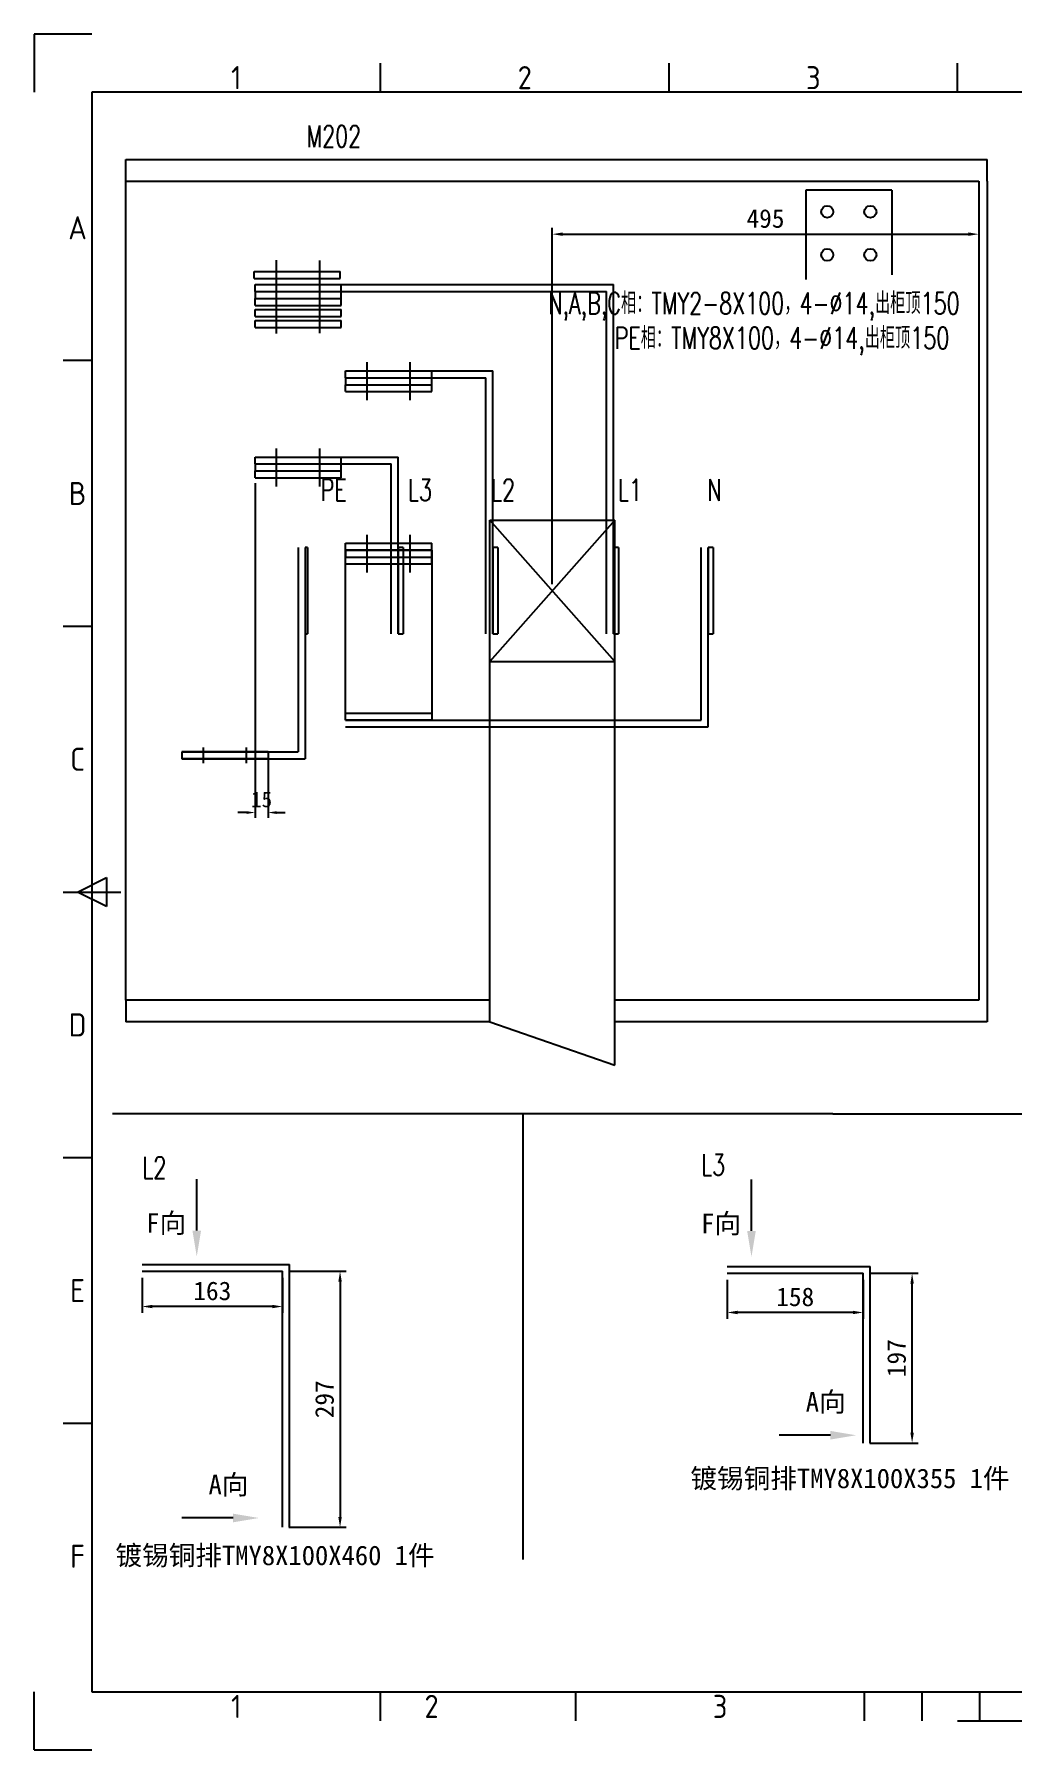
# Model space of a CAD drawing. Extents: x -48968009 to 2588125, y -43922717 to 2.
# Drawn here: x 2524194 to 2525330, y -615712 to -613722 of the extents above; entities that cross this region are included whole.
import ezdxf
from ezdxf.enums import TextEntityAlignment as Align

# ---------------------------------------------------------------- set-up
doc = ezdxf.new("R2010")
doc.units = 0
doc.header["$LTSCALE"] = 1000
doc.header["$MEASUREMENT"] = 0
doc.layers.get('DEFPOINTS').update_dxf_attribs({"linetype": 'CONTINUOUS'})
for name, color, linetype in [('$1-强电干线', 7, 'CONTINUOUS'), ('FRAME050', 6, 'CONTINUOUS'), ('FRAME070', 5, 'CONTINUOUS'), ('FRAME200', 8, 'CONTINUOUS'), ('WALL', 2, 'CONTINUOUS'), ('图层4', 221, 'CONTINUOUS'), ('图层6', 221, 'CONTINUOUS'), ('电气', 4, 'CONTINUOUS')]:
    doc.layers.add(name, color=color, linetype=linetype)
doc.styles.add('_TCH_DIM', font='SIMPLEX', dxfattribs={"width": 0.8, "height": 3.5, "bigfont": 'HZTXT'})
doc.styles.add('ISOCP', font='isocp.shx')
doc.dimstyles.new('NORMAL', dxfattribs={"dimscale": 0.2, "dimtxt": 0.18, "dimasz": 0.18, "dimexe": 0.18, "dimexo": 0.0625, "dimgap": 0.09, "dimtad": 0, "dimtih": 1, "dimtoh": 1, "dimdec": 4, "dimzin": 0, "dimdsep": 46, "dimtxsty": 'Standard', "dimcen": 0.09, "dimadec": 0, "dimazin": 0, "dimtfac": 1, "dimtdec": 4, "dimtofl": 0, "dimtmove": 0, "dimatfit": 3, "dimfxl": 1, "dimtolj": 1, "dimtzin": 0, "dimarcsym": 0})

# ---------------------------------------------------------------- blocks, each defined once
blk = doc.blocks.new('SAFSDF')
at = {"layer": 'FRAME050'}
for p, q in [((2407936.8, -560522.8), (2407936.8, -560478.2)), ((2408382, -560522.8), (2408382, -560478.2)), ((2408827.2, -560522.8), (2408827.2, -560478.2)), ((2407491.6, -560936.8), (2407447.1, -560936.8)), ((2407491.6, -561346.4), (2407447.1, -561346.4)), ((2407469.4, -561756), (2407513.9, -561733.7)), ((2407513.9, -561733.7), (2407513.9, -561778.2)), ((2407447.1, -561756), (2407536.1, -561756)), ((2407513.9, -561778.2), (2407469.4, -561756)), ((2407491.6, -562165.6), (2407447.1, -562165.6)), ((2407491.6, -562575.2), (2407447.1, -562575.2)), ((2407936.8, -563033.7), (2407936.8, -562989.2)), ((2408238.2, -563033.7), (2408238.2, -562989.2)), ((2408683.4, -563033.7), (2408683.4, -562989.2)), ((2408772.5, -563033.7), (2408772.5, -562989.2)), ((2408861.5, -563033.7), (2408861.5, -562989.2)), ((2408827.2, -563033.7), (2409717.7, -563033.7))]:
    blk.add_line(p, q, dxfattribs=at)
at = {"layer": 'FRAME070'}
for p, q in [((2411053.3, -560522.8), (2407491.6, -560522.8)), ((2407491.6, -560522.8), (2407491.6, -562989.2)), ((2407491.6, -562989.2), (2411053.3, -562989.2))]:
    blk.add_line(p, q, dxfattribs=at)
at = {"layer": 'FRAME200'}
for p, q in [((2407491.6, -560433.7), (2407402.6, -560433.7)), ((2407402.6, -560433.7), (2407402.6, -560522.8)), ((2407402.6, -563078.3), (2407402.6, -562989.2)), ((2407402.6, -563078.3), (2407491.6, -563078.3))]:
    blk.add_line(p, q, dxfattribs=at)
at = {"layer": 'FRAME050', "style": 'ISOCP'}
for s, p in [('1', (2407714.2, -560500.5)), ('2', (2408159.4, -560500.5)), ('3', (2408604.6, -560500.5)), ('A', (2407469.4, -560732)), ('B', (2407469.4, -561141.6)), ('C', (2407469.4, -561551.2)), ('D', (2407469.4, -561960.8)), ('E', (2407469.4, -562370.4)), ('F', (2407469.4, -562780)), ('1', (2407714.2, -563011.5)), ('2', (2408015.6, -563011.5)), ('3', (2408460.8, -563011.5))]:
    blk.add_text(s, height=35.6, dxfattribs=at).set_placement(p, align=Align.MIDDLE)
blk = doc.blocks.new('*D2031')
at = {"layer": 'DEFPOINTS', "color": 0}
for p in [(2525290.5, -613892.7), (2525290.5, -613954.1), (2524795.5, -614367.7)]:
    blk.add_point(p, dxfattribs=at)
at = {"layer": '图层6', "lineweight": -2}
for p, q in [((2525290.5, -613900.2), (2525290.5, -613961.3)), ((2524795.5, -614360.2), (2524795.5, -613946.9)), ((2524807.5, -613954.1), (2525278.5, -613954.1))]:
    blk.add_line(p, q, dxfattribs=at)
at = {"layer": '图层6'}
for points in [[(2524807.5, -613952.1), (2524807.5, -613956.1), (2524795.5, -613954.1)], [(2525278.5, -613952.1), (2525278.5, -613956.1), (2525290.5, -613954.1)]]:
    blk.add_solid(points, dxfattribs=at)
at = {"layer": '图层6', "insert": (2525043, -613936.1), "char_height": 21.6, "attachment_point": 5}
blk.add_mtext('\\A1;495', dxfattribs=at)
blk = doc.blocks.new('DFFDF')
at = {"layer": '图层4', "color": 33}
for p, q in [((2507923.9, -577959.2), (2507923.9, -577859.2)), ((2507929.9, -577859.2), (2507923.9, -577859.2)), ((2507929.9, -577959.2), (2507929.9, -577859.2)), ((2508033.9, -577959.2), (2508033.9, -577859.2)), ((2508039.9, -577859.2), (2508033.9, -577859.2)), ((2508039.9, -577959.2), (2508039.9, -577859.2)), ((2508173.9, -577959.2), (2508173.9, -577859.2)), ((2508179.9, -577859.2), (2508173.9, -577859.2)), ((2508179.9, -577959.2), (2508179.9, -577859.2)), ((2508283.9, -577959.2), (2508283.9, -577859.2)), ((2508289.9, -577859.2), (2508283.9, -577859.2)), ((2508289.9, -577959.2), (2508289.9, -577859.2)), ((2508394.9, -577959.2), (2508394.9, -577859.2)), ((2508397.9, -577859.2), (2508394.9, -577859.2)), ((2508397.9, -577959.2), (2508397.9, -577859.2)), ((2507923.9, -577959.2), (2507929.9, -577959.2)), ((2508033.9, -577959.2), (2508039.9, -577959.2)), ((2508173.9, -577959.2), (2508179.9, -577959.2)), ((2508283.9, -577959.2), (2508289.9, -577959.2)), ((2508394.9, -577959.2), (2508397.9, -577959.2))]:
    blk.add_line(p, q, dxfattribs=at)
blk = doc.blocks.new('FGREWER')
at = {"layer": '$1-强电干线', "color": 3}
blk.add_line((2519217.1, -884215.8), (2519217.1, -884197.8), dxfattribs=at)
at = {"layer": '$1-强电干线', "color": 2}
blk.add_line((2519267.1, -884215.8), (2519267.1, -884197.8), dxfattribs=at)
at = {"layer": 'WALL', "color": 2}
for p, q in [((2519302.1, -883676.8), (2519302.1, -883632.5)), ((2519352.1, -883676.8), (2519352.1, -883632.8)), ((2519302.1, -883717.6), (2519302.1, -883668.8)), ((2519352.1, -883717.1), (2519352.1, -883668.8))]:
    blk.add_line(p, q, dxfattribs=at)
at = {"layer": 'WALL', "color": 3}
for p, q in [((2519407.1, -883776.8), (2519407.1, -883750.8)), ((2519457.1, -883776.8), (2519457.1, -883750.8)), ((2519407.1, -883794.8), (2519407.1, -883768.8)), ((2519457.1, -883794.8), (2519457.1, -883768.8))]:
    blk.add_line(p, q, dxfattribs=at)
at = {"layer": 'WALL', "color": 1}
for p, q in [((2519302.1, -883876.8), (2519302.1, -883850.8)), ((2519352.1, -883876.8), (2519352.1, -883850.8)), ((2519302.1, -883894.8), (2519302.1, -883868.8)), ((2519352.1, -883894.8), (2519352.1, -883868.8))]:
    blk.add_line(p, q, dxfattribs=at)
at = {"layer": 'WALL', "color": 5}
for p, q in [((2519407.1, -883976.8), (2519407.1, -883950.8)), ((2519407.1, -883994.8), (2519407.1, -883968.8)), ((2519457.1, -883976.8), (2519457.1, -883950.8)), ((2519457.1, -883994.8), (2519457.1, -883968.8))]:
    blk.add_line(p, q, dxfattribs=at)
at = {"layer": '电气', "color": 2}
for p, q in [((2519275.9, -883653.7), (2519275.9, -883645.7)), ((2519275.9, -883645.7), (2519375.9, -883645.7)), ((2519375.9, -883653.7), (2519375.9, -883645.7)), ((2519275.9, -883653.7), (2519375.9, -883653.7)), ((2519277.1, -883668.8), (2519277.1, -883660.8)), ((2519277.1, -883660.8), (2519377.1, -883660.8)), ((2519277.1, -883668.8), (2519377.1, -883668.8)), ((2519377.1, -883668.8), (2519377.1, -883660.8)), ((2519277.1, -883684.8), (2519277.1, -883676.8)), ((2519277.1, -883676.8), (2519377.1, -883676.8)), ((2519277.1, -883684.8), (2519377.1, -883684.8)), ((2519277.1, -883697.7), (2519277.1, -883689.7)), ((2519277.1, -883689.7), (2519377.1, -883689.7)), ((2519377.1, -883684.8), (2519377.1, -883676.8)), ((2519377.1, -883697.7), (2519377.1, -883689.7)), ((2519277.1, -883697.7), (2519377.1, -883697.7)), ((2519277.1, -883710.3), (2519277.1, -883702.3)), ((2519277.1, -883702.3), (2519377.1, -883702.3)), ((2519277.1, -883710.3), (2519377.1, -883710.3)), ((2519377.1, -883710.3), (2519377.1, -883702.3)), ((2519292.1, -884202.8), (2519192.1, -884202.8)), ((2519292.1, -884202.8), (2519292.1, -884210.8))]:
    blk.add_line(p, q, dxfattribs=at)
at = {"layer": '电气', "color": 3}
for p, q in [((2519382.1, -883768.8), (2519382.1, -883760.8)), ((2519382.1, -883760.8), (2519482.1, -883760.8)), ((2519382.1, -883768.8), (2519482.1, -883768.8)), ((2519482.1, -883768.8), (2519482.1, -883760.8)), ((2519382.1, -883784.8), (2519382.1, -883776.8)), ((2519382.1, -883776.8), (2519482.1, -883776.8)), ((2519382.1, -883784.8), (2519482.1, -883784.8)), ((2519482.1, -883784.8), (2519482.1, -883776.8)), ((2519192.1, -884202.8), (2519192.1, -884210.8)), ((2519292.1, -884210.8), (2519192.1, -884210.8))]:
    blk.add_line(p, q, dxfattribs=at)
at = {"layer": '电气', "color": 1}
for p, q in [((2519277.1, -883860.8), (2519377.1, -883860.8)), ((2519277.1, -883868.8), (2519277.1, -883860.8)), ((2519277.1, -883868.8), (2519377.1, -883868.8)), ((2519377.1, -883868.8), (2519377.1, -883860.8)), ((2519277.1, -883876.8), (2519377.1, -883876.8)), ((2519277.1, -883884.8), (2519277.1, -883876.8)), ((2519277.1, -883884.8), (2519377.1, -883884.8)), ((2519377.1, -883884.8), (2519377.1, -883876.8))]:
    blk.add_line(p, q, dxfattribs=at)
at = {"layer": '电气', "color": 5}
for p, q in [((2519382.1, -883960.8), (2519482.1, -883960.8)), ((2519382.1, -883968.8), (2519382.1, -883960.8)), ((2519382.1, -883968.8), (2519482.1, -883968.8)), ((2519482.1, -883968.8), (2519482.1, -883960.8)), ((2519382.1, -883976.8), (2519482.1, -883976.8)), ((2519382.1, -883984.8), (2519382.1, -883976.8)), ((2519382.1, -883984.8), (2519482.1, -883984.8)), ((2519482.1, -883984.8), (2519482.1, -883976.8))]:
    blk.add_line(p, q, dxfattribs=at)
blk = doc.blocks.new('*D2051')
at = {"layer": 'DEFPOINTS', "color": 0}
for p in [(2524319.3, -615157.1), (2524482.3, -615157.1), (2524319.3, -615198)]:
    blk.add_point(p, dxfattribs=at)
at = {"layer": '图层6', "lineweight": -2}
for p, q in [((2524319.3, -615164.6), (2524319.3, -615205.2)), ((2524482.3, -615164.6), (2524482.3, -615205.2)), ((2524470.3, -615198), (2524331.3, -615198))]:
    blk.add_line(p, q, dxfattribs=at)
at = {"layer": '图层6'}
for points in [[(2524331.3, -615196), (2524331.3, -615200), (2524319.3, -615198)], [(2524470.3, -615196), (2524470.3, -615200), (2524482.3, -615198)]]:
    blk.add_solid(points, dxfattribs=at)
at = {"layer": '图层6', "insert": (2524400.8, -615180), "char_height": 21.6, "attachment_point": 5}
blk.add_mtext('\\A1;163', dxfattribs=at)
blk = doc.blocks.new('*D2052')
at = {"layer": 'DEFPOINTS', "color": 0}
for p in [(2524482.3, -615157.1), (2524482.3, -615454.1), (2524549.1, -615454.1)]:
    blk.add_point(p, dxfattribs=at)
at = {"layer": '图层6', "lineweight": -2}
for p, q in [((2524489.8, -615157.1), (2524556.3, -615157.1)), ((2524549.1, -615169.1), (2524549.1, -615442.1)), ((2524489.8, -615454.1), (2524556.3, -615454.1))]:
    blk.add_line(p, q, dxfattribs=at)
at = {"layer": '图层6'}
for points in [[(2524547.1, -615169.1), (2524551.1, -615169.1), (2524549.1, -615157.1)], [(2524547.1, -615442.1), (2524551.1, -615442.1), (2524549.1, -615454.1)]]:
    blk.add_solid(points, dxfattribs=at)
at = {"layer": '图层6', "insert": (2524531.1, -615305.6), "char_height": 21.6, "attachment_point": 5, "rotation": 90}
blk.add_mtext('\\A1;297', dxfattribs=at)
blk = doc.blocks.new('*D2053')
at = {"layer": 'DEFPOINTS', "color": 0}
for p in [(2524998.5, -615159.4), (2525156.5, -615159.4), (2524998.5, -615204.9)]:
    blk.add_point(p, dxfattribs=at)
at = {"layer": '图层6', "lineweight": -2}
for p, q in [((2524998.5, -615166.9), (2524998.5, -615212.1)), ((2525156.5, -615166.9), (2525156.5, -615212.1)), ((2525144.5, -615204.9), (2525010.5, -615204.9))]:
    blk.add_line(p, q, dxfattribs=at)
at = {"layer": '图层6'}
for points in [[(2525010.5, -615202.9), (2525010.5, -615206.9), (2524998.5, -615204.9)], [(2525144.5, -615202.9), (2525144.5, -615206.9), (2525156.5, -615204.9)]]:
    blk.add_solid(points, dxfattribs=at)
at = {"layer": '图层6', "insert": (2525077.5, -615186.9), "char_height": 21.6, "attachment_point": 5}
blk.add_mtext('\\A1;158', dxfattribs=at)
blk = doc.blocks.new('*D2054')
at = {"layer": 'DEFPOINTS', "color": 0}
for p in [(2525156.5, -615159.4), (2525213.2, -615159.4), (2525156.5, -615356.4)]:
    blk.add_point(p, dxfattribs=at)
at = {"layer": '图层6', "lineweight": -2}
for p, q in [((2525164, -615159.4), (2525220.4, -615159.4)), ((2525213.2, -615344.4), (2525213.2, -615171.4)), ((2525164, -615356.4), (2525220.4, -615356.4))]:
    blk.add_line(p, q, dxfattribs=at)
at = {"layer": '图层6'}
for points in [[(2525211.2, -615171.4), (2525215.2, -615171.4), (2525213.2, -615159.4)], [(2525211.2, -615344.4), (2525215.2, -615344.4), (2525213.2, -615356.4)]]:
    blk.add_solid(points, dxfattribs=at)
at = {"layer": '图层6', "insert": (2525195.2, -615257.9), "char_height": 21.6, "attachment_point": 5, "rotation": 90}
blk.add_mtext('\\A1;197', dxfattribs=at)
blk = doc.blocks.new('*D2302')
at = {"layer": 'DEFPOINTS', "color": 0}
for p in [(2524450.5, -614236.7), (2524465.5, -614554.7), (2524450.5, -614625)]:
    blk.add_point(p, dxfattribs=at)
at = {"layer": '图层6', "lineweight": -2}
for p, q in [((2524450.5, -614242.9), (2524450.5, -614631)), ((2524465.5, -614560.9), (2524465.5, -614631)), ((2524440.5, -614625), (2524430.5, -614625)), ((2524475.5, -614625), (2524485.5, -614625))]:
    blk.add_line(p, q, dxfattribs=at)
at = {"layer": '图层6'}
for points in [[(2524440.5, -614626.7), (2524440.5, -614623.4), (2524450.5, -614625)], [(2524475.5, -614623.4), (2524475.5, -614626.7), (2524465.5, -614625)]]:
    blk.add_solid(points, dxfattribs=at)
at = {"layer": '图层6', "insert": (2524458, -614610), "char_height": 18, "attachment_point": 5}
blk.add_mtext('\\A1;15', dxfattribs=at)

msp = doc.modelspace()

# ---------------------------------------------------------------- linework, layer by layer
at = {"layer": 'WALL', "color": 1}
for p, q in [((2524723, -614285.7), (2524868, -614285.7)), ((2524868, -614285.7), (2524723, -614449.7)), ((2524868, -614449.7), (2524723, -614285.7)), ((2524723, -614867.7), (2524723, -614285.7)), ((2524868, -614918.2), (2524868, -614285.7)), ((2524723, -614449.7), (2524868, -614449.7))]:
    msp.add_line(p, q, dxfattribs=at)
at = {"layer": '图层4'}
for p, q in [((2524382.7, -615110), (2524382.7, -615050.4)), ((2525026.7, -615110.4), (2525026.7, -615050.8)), ((2525118.3, -615347.3), (2525058.7, -615347.3)), ((2524425, -615443.3), (2524365.4, -615443.3))]:
    msp.add_line(p, q, dxfattribs=at)
for points in [[(2524387.7, -615110), (2524377.7, -615110), (2524382.7, -615140)], [(2525031.7, -615110.4), (2525021.7, -615110.4), (2525026.7, -615140.4)], [(2525118.3, -615342.3), (2525118.3, -615352.3), (2525148.3, -615347.3)], [(2524425, -615438.3), (2524425, -615448.3), (2524455, -615443.3)]]:
    msp.add_solid(points, dxfattribs=at)
at = {"layer": '图层6', "color": 33}
for p, q in [((2524450.5, -614012.7), (2524866.5, -614012.7)), ((2524866.5, -614417.7), (2524866.5, -614012.7)), ((2524450.5, -614020.7), (2524858.5, -614020.7)), ((2524450.5, -614020.7), (2524450.5, -614028.7)), ((2524450.5, -614028.7), (2524550.5, -614028.7)), ((2524550.5, -614028.7), (2524550.5, -614020.7)), ((2524858.5, -614417.7), (2524858.5, -614020.7)), ((2524555.5, -614112.7), (2524726.5, -614112.7)), ((2524726.5, -614417.7), (2524726.5, -614112.7)), ((2524555.5, -614120.7), (2524718.5, -614120.7)), ((2524555.5, -614120.7), (2524555.5, -614128.7)), ((2524555.5, -614128.7), (2524655.5, -614128.7)), ((2524655.5, -614128.7), (2524655.5, -614120.7)), ((2524718.5, -614417.7), (2524718.5, -614120.7)), ((2524450.5, -614212.7), (2524616.5, -614212.7)), ((2524616.5, -614417.7), (2524616.5, -614212.7)), ((2524450.5, -614220.7), (2524608.5, -614220.7)), ((2524450.5, -614220.7), (2524450.5, -614228.7)), ((2524450.5, -614228.7), (2524550.5, -614228.7)), ((2524550.5, -614228.7), (2524550.5, -614220.7)), ((2524608.5, -614417.7), (2524608.5, -614220.7)), ((2524500.5, -614317.7), (2524500.5, -614554.7)), ((2524508.5, -614317.7), (2524508.5, -614562.7)), ((2524968.5, -614517.7), (2524968.5, -614317.7)), ((2524976.5, -614525.7), (2524976.5, -614317.7)), ((2524555.5, -614320.7), (2524555.5, -614328.7)), ((2524655.5, -614320.7), (2524555.5, -614320.7)), ((2524555.5, -614517.7), (2524555.5, -614320.7)), ((2524555.5, -614328.7), (2524655.5, -614328.7)), ((2524655.5, -614328.7), (2524655.5, -614320.7)), ((2524655.5, -614320.7), (2524655.5, -614517.7)), ((2524555.5, -614509.7), (2524655.5, -614509.7)), ((2524655.5, -614509.7), (2524655.5, -614517.7)), ((2524655.5, -614517.7), (2524555.5, -614517.7)), ((2524555.5, -614517.7), (2524968.5, -614517.7)), ((2524555.5, -614525.7), (2524976.5, -614525.7)), ((2524365.5, -614554.7), (2524500.5, -614554.7)), ((2524365.5, -614562.7), (2524508.5, -614562.7)), ((2524723, -614867.7), (2524868, -614918.2)), ((2525121.1, -614974.5), (2524285.1, -614974.5)), ((2524761.4, -614974.5), (2524761.4, -615491.5)), ((2525121.1, -614974.5), (2526009.5, -614974.5)), ((2524319.3, -615149.1), (2524490.3, -615149.1)), ((2524490.3, -615454.1), (2524490.3, -615149.1)), ((2524998.5, -615151.4), (2525164.5, -615151.4)), ((2525164.5, -615356.4), (2525164.5, -615151.4)), ((2524319.3, -615157.1), (2524482.3, -615157.1)), ((2524482.3, -615454.1), (2524482.3, -615157.1)), ((2524998.5, -615159.4), (2525156.5, -615159.4)), ((2525156.5, -615356.4), (2525156.5, -615159.4))]:
    msp.add_line(p, q, dxfattribs=at)
at = {"layer": '电气', "color": 0}
for p, q in [((2524300.5, -613867.7), (2525300.5, -613867.7)), ((2524300.5, -613892.7), (2524300.5, -613867.7)), ((2525300.5, -613892.7), (2525300.5, -613867.7)), ((2525300.5, -613892.7), (2525300.5, -614842.7)), ((2524300.5, -614842.7), (2524300.5, -614867.7)), ((2525300.5, -614842.7), (2525300.5, -614867.7)), ((2524723, -614867.7), (2524300.5, -614867.7)), ((2525300.5, -614867.7), (2524868, -614867.7))]:
    msp.add_line(p, q, dxfattribs=at)
at = {"layer": '电气', "color": 1}
for p, q in [((2524300.5, -614842.7), (2524300.5, -613892.7)), ((2524300.5, -613892.7), (2525290.5, -613892.7)), ((2525290.5, -613892.7), (2525290.5, -614842.7)), ((2525189.7, -613903.1), (2525089.7, -613903.1)), ((2525089.7, -613903.1), (2525089.7, -614006.8)), ((2525189.7, -613903.1), (2525189.7, -614001.4)), ((2524723, -614842.7), (2524300.5, -614842.7)), ((2525290.5, -614842.7), (2524868, -614842.7))]:
    msp.add_line(p, q, dxfattribs=at)
for centre in [(2525114.7, -613928.1), (2525164.7, -613928.1), (2525114.7, -613978.1), (2525164.7, -613978.1)]:
    msp.add_circle(centre, 7, dxfattribs=at)

# ---------------------------------------------------------------- block references
at = {"layer": '图层4', "color": 33, "xscale": 0.7523999999684747, "yscale": 0.7523999999975786, "zscale": 0.7524000000000001}
msp.add_blockref('SAFSDF', (712864.4, -192052), dxfattribs=at)
at = {"layer": '图层6', "color": 33}
msp.add_blockref('FGREWER', (5173.4, 269648.1), dxfattribs=at)
at = {"layer": '图层6', "color": 33, "rotation": 180}
msp.add_blockref('DFFDF', (5032906.3, -1192276.9), dxfattribs=at)

# ---------------------------------------------------------------- texts
at = {"layer": '$1-强电干线', "color": 1, "style": '_TCH_DIM', "width": 0.705882}
for s, height, p in [('M202', 24.99, (2524510.1, -613853.1)), ('N,A,B,C相：TMY2-8X100，4-%%C14,出柜顶150', 24.99, (2524790.6, -614046.8)), ('PE相：TMY8X100，4-%%C14,出柜顶150', 24.99, (2524867.9, -614087)), ('PE', 24.99, (2524526.5, -614263.3)), ('L3', 24.99, (2524627.8, -614263.3)), ('L2', 24.99, (2524724.3, -614263.3)), ('L1', 24.99, (2524871.5, -614263.3)), ('N', 25, (2524975.2, -614263.3)), ('L2', 24.99, (2524319.5, -615049.5)), ('L3', 24.99, (2524968.2, -615046.2))]:
    msp.add_text(s, height=height, dxfattribs=at).set_placement(p)
at = {"layer": '图层4', "char_height": 22.68, "attachment_point": 5}
for s, insert in [('\\A1;F{\\fSimSun|b0|i0|c134|p2;向}', (2524347.3, -615102.4)), ('\\A1;F{\\fSimSun|b0|i0|c134|p2;向}', (2524991.4, -615102.9)), ('\\A1;A{\\fSimSun|b0|i0|c134|p2;向}', (2525112.9, -615309.8)), ('\\A1;A{\\fSimSun|b0|i0|c134|p2;向}', (2524419.6, -615405.8)), ('{\\fSimSun|b0|i0|c134|p2;镀锡铜排TMY8X100X355 1件}', (2525141.1, -615398.6)), ('{\\fSimSun|b0|i0|c134|p2;镀锡铜排TMY8X100X460 1件}', (2524473.6, -615487.9))]:
    msp.add_mtext(s, dxfattribs=dict(at, insert=insert))

# ---------------------------------------------------------------- dimensions: what is measured, and where the dimension line sits
at = {"layer": '图层6', "color": 33}
for base, p1, p2, override, picture, middle in [((2525290.5, -613954.1), (2524795.5, -614367.7), (2525290.5, -613892.7), {"dimscale": 120, "dimasz": 0.1, "dimexe": 0.06, "dimgap": 0.06, "dimtad": 1, "dimtih": 0, "dimdec": 0, "dimclrd": 256, "dimclre": 256, "dimclrt": 256, "dimtdec": 0, "dimtix": 1, "dimtmove": 2, "dimatfit": 0, "dimfxl": 250, "dimtfillclr": 2}, '*D2031', (2525043, -613936.1)), ((2524450.5, -614625), (2524465.5, -614554.7), (2524450.5, -614236.7), {"dimscale": 100, "dimasz": 0.1, "dimexe": 0.06, "dimgap": 0.06, "dimtad": 1, "dimtih": 0, "dimdec": 0, "dimclrd": 256, "dimclre": 256, "dimclrt": 256, "dimtdec": 0, "dimtix": 1, "dimtmove": 2, "dimatfit": 0, "dimfxl": 250, "dimtfillclr": 2}, '*D2302', (2524458, -614610)), ((2524319.3, -615198), (2524482.3, -615157.1), (2524319.3, -615157.1), {"dimscale": 120, "dimasz": 0.1, "dimexe": 0.06, "dimgap": 0.06, "dimtad": 1, "dimtih": 0, "dimdec": 0, "dimclrd": 256, "dimclre": 256, "dimclrt": 256, "dimtdec": 0, "dimtix": 1, "dimtmove": 2, "dimatfit": 0, "dimfxl": 250, "dimtfillclr": 2}, '*D2051', (2524400.8, -615180)), ((2524998.5, -615204.9), (2525156.5, -615159.4), (2524998.5, -615159.4), {"dimscale": 120, "dimasz": 0.1, "dimexe": 0.06, "dimgap": 0.06, "dimtad": 1, "dimtih": 0, "dimdec": 0, "dimclrd": 256, "dimclre": 256, "dimclrt": 256, "dimtdec": 0, "dimtix": 1, "dimtmove": 2, "dimatfit": 0, "dimfxl": 250, "dimtfillclr": 2}, '*D2053', (2525077.5, -615186.9))]:
    dim = msp.add_linear_dim(base=base, p1=p1, p2=p2, dimstyle='NORMAL', override=override, dxfattribs=at)
    dim.commit()
    dim.dimension.update_dxf_attribs({"geometry": picture, "text_midpoint": middle})
for base, p1, p2, picture, middle in [((2524549.1, -615454.1), (2524482.3, -615157.1), (2524482.3, -615454.1), '*D2052', (2524531.1, -615305.6)), ((2525213.2, -615159.4), (2525156.5, -615356.4), (2525156.5, -615159.4), '*D2054', (2525195.2, -615257.9))]:
    dim = msp.add_linear_dim(base=base, p1=p1, p2=p2, angle=90, dimstyle='NORMAL', override={"dimscale": 120, "dimasz": 0.1, "dimexe": 0.06, "dimgap": 0.06, "dimtad": 1, "dimtih": 0, "dimdec": 0, "dimclrd": 256, "dimclre": 256, "dimclrt": 256, "dimtdec": 0, "dimtix": 1, "dimtmove": 2, "dimatfit": 0, "dimfxl": 250, "dimtfillclr": 2}, dxfattribs=at)
    dim.commit()
    dim.dimension.update_dxf_attribs({"geometry": picture, "text_midpoint": middle})

doc.saveas('drawing.dxf')
